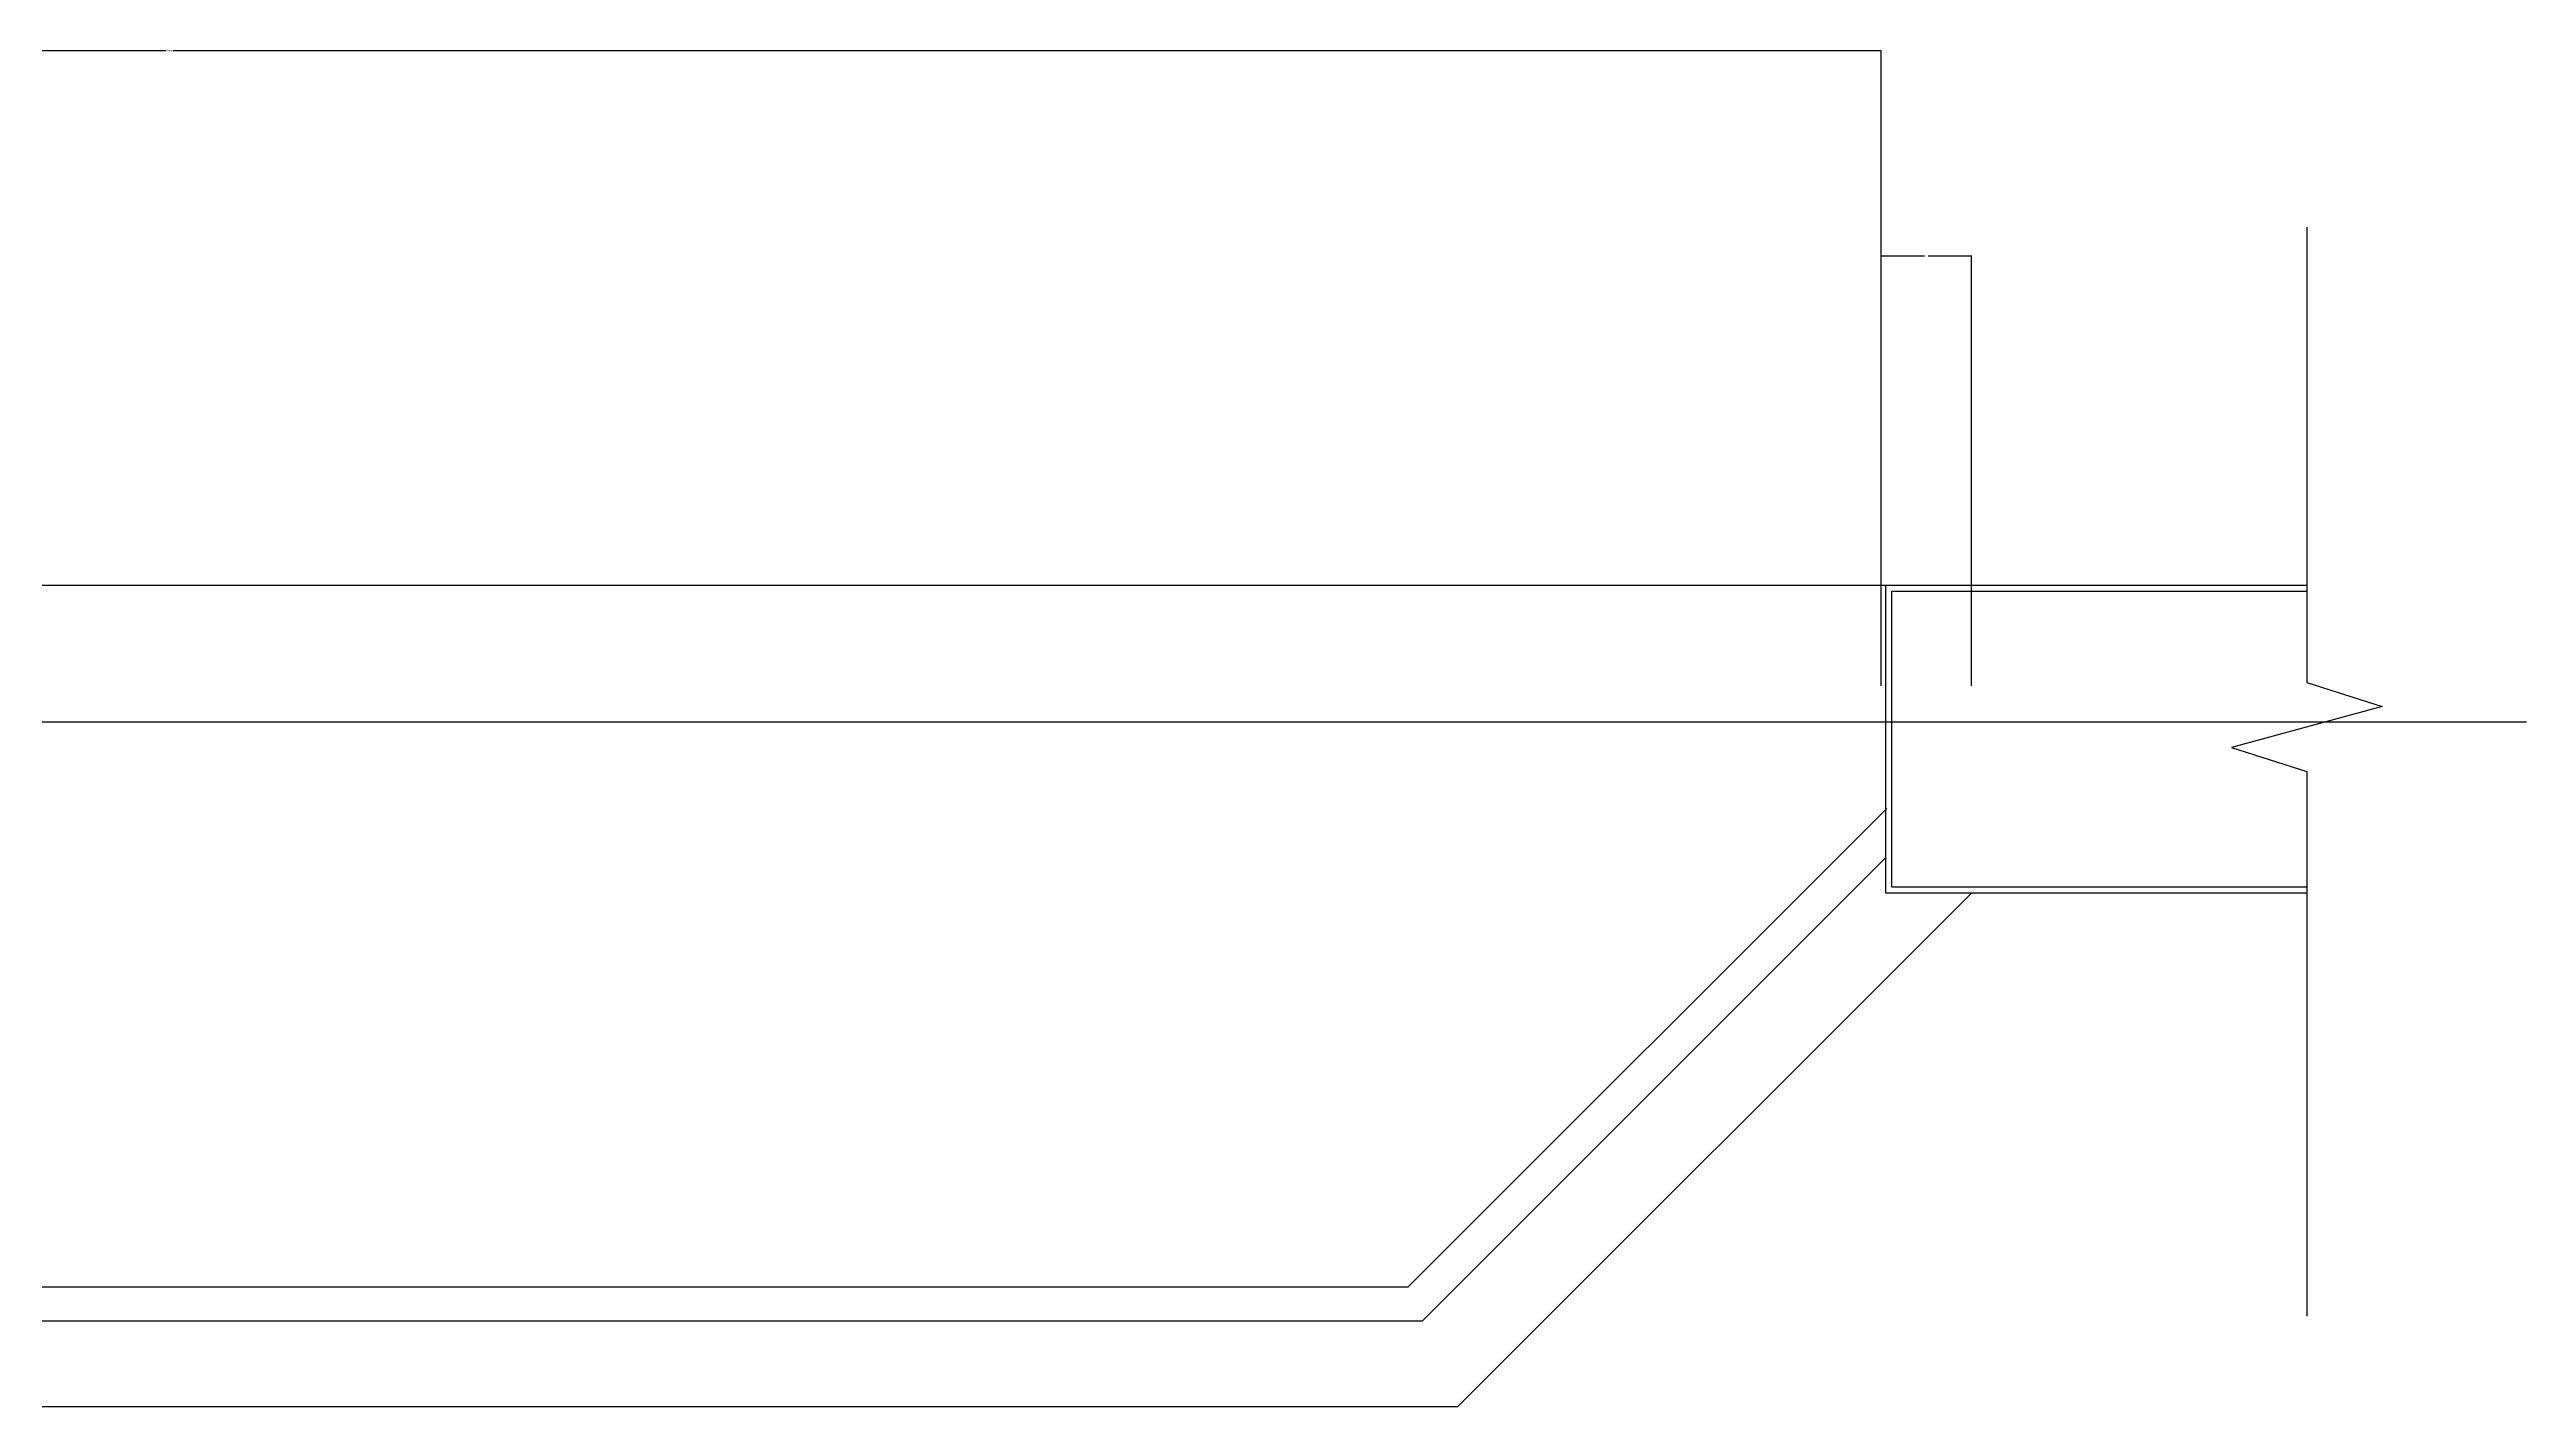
# Model space of a CAD drawing. Header units: metres. Extents: x -3162 to 6352, y -3306 to 1625.
# Drawn here: x 13 to 1461, y 829 to 1622 of the extents above; entities that cross this region are included whole.
import ezdxf

# ---------------------------------------------------------------- set-up
doc = ezdxf.new("R2010")
doc.units = ezdxf.units.M
for name, color, linetype in [('LM', 141, 'Continuous'), ('OTHER', 7, 'Continuous'), ('PUB_DIM', 3, 'Continuous'), ('PUB_WALL', 7, 'Continuous'), ('S_DOTE', 1, 'Continuous'), ('S_FLOOR', 2, 'Continuous')]:
    doc.layers.add(name, color=color, linetype=linetype)
doc.dimstyles.get("Standard").update_dxf_attribs({"dimtxt": 2.5, "dimasz": 2.5, "dimexe": 1.25, "dimexo": 0.625, "dimtad": 1, "dimcen": 2.5, "dimazin": 3, "dimtfac": 1, "dimtmove": 0, "dimatfit": 3})

# ---------------------------------------------------------------- blocks, each defined once
blk = doc.blocks.new('*D40')
for p, q in [((-916.48, 1249.94), (-916.48, 1621.08)), ((-916.23, 1621.08), (81.52, 1621.08)), ((85.52, 1621.08), (1083.27, 1621.08)), ((1083.52, 1249.94), (1083.52, 1621.08))]:
    blk.add_line(p, q)
at = {"layer": 'Defpoints'}
for p in [(-916.48, 1621.08), (-916.48, 1249.94), (1083.52, 1249.94)]:
    blk.add_point(p, dxfattribs=at)
at = {"layer": 'PUB_DIM', "insert": (83.52, 1621.08), "char_height": 1, "attachment_point": 5}
blk.add_mtext('2000', dxfattribs=at)
blk = doc.blocks.new('*D42')
for p, q in [((1108.88, 1501.08), (1083.27, 1501.08)), ((1083.52, 1249.94), (1083.52, 1501.08)), ((1136.49, 1501.08), (1110.88, 1501.08)), ((1136.24, 1249.94), (1136.24, 1501.08))]:
    blk.add_line(p, q)
at = {"layer": 'Defpoints'}
for p in [(1136.24, 1501.08), (1083.52, 1249.94), (1136.24, 1249.94)]:
    blk.add_point(p, dxfattribs=at)
at = {"layer": 'PUB_DIM', "insert": (1109.88, 1501.08), "char_height": 1, "attachment_point": 5}
blk.add_mtext('50', dxfattribs=at)

msp = doc.modelspace()

# ---------------------------------------------------------------- linework, layer by layer
at = {"layer": 'LM'}
for p, q in [((-913.76, 1308.78), (1086.24, 1308.78)), ((807.24, 898.78), (1086.74, 1178.28)), ((815.53, 878.78), (1086.24, 1149.49)), ((836.24, 828.78), (1136.24, 1128.78)), ((-634.77, 898.78), (807.24, 898.78)), ((-643.05, 878.78), (815.53, 878.78)), ((-663.76, 828.78), (836.24, 828.78))]:
    msp.add_line(p, q, dxfattribs=at)
at = {"layer": 'OTHER'}
for p, q in [((1332.15, 1517.86), (1332.15, 1251.9)), ((1332.15, 1251.9), (1376.15, 1237.9)), ((1376.15, 1237.9), (1288.15, 1213.9)), ((1288.15, 1213.9), (1332.15, 1199.9)), ((1332.15, 1199.9), (1332.15, 881.58))]:
    msp.add_line(p, q, dxfattribs=at)
at = {"layer": 'PUB_WALL'}
msp.add_lwpolyline([(1332.15, 1132.28), (1089.74, 1132.28), (1089.74, 1305.28), (1332.15, 1305.28)], dxfattribs=at)
at = {"layer": 'S_DOTE'}
msp.add_line((-1394.16, 1228.78), (1460.51, 1228.78), dxfattribs=at)
at = {"layer": 'S_FLOOR'}
for p, q in [((1086.24, 1128.78), (1086.24, 1308.78)), ((1086.24, 1308.78), (1332.15, 1308.78)), ((1332.15, 1128.78), (1086.24, 1128.78))]:
    msp.add_line(p, q, dxfattribs=at)

# ---------------------------------------------------------------- dimensions: what is measured, and where the dimension line sits
at = {"layer": 'PUB_DIM'}
dim = msp.add_linear_dim(base=(-916.48, 1621.08), p1=(-916.48, 1249.94), p2=(1083.52, 1249.94), dimstyle='Standard', dxfattribs=at)
dim.commit()
dim.dimension.update_dxf_attribs({"geometry": '*D40', "text_midpoint": (83.52, 1621.08)})
dim = msp.add_linear_dim(base=(1136.24, 1501.08), p1=(1136.24, 1249.94), p2=(1083.52, 1249.94), text='50', dimstyle='Standard', dxfattribs=at)
dim.commit()
dim.dimension.update_dxf_attribs({"geometry": '*D42', "text_midpoint": (1109.88, 1501.08)})

doc.saveas('drawing.dxf')
